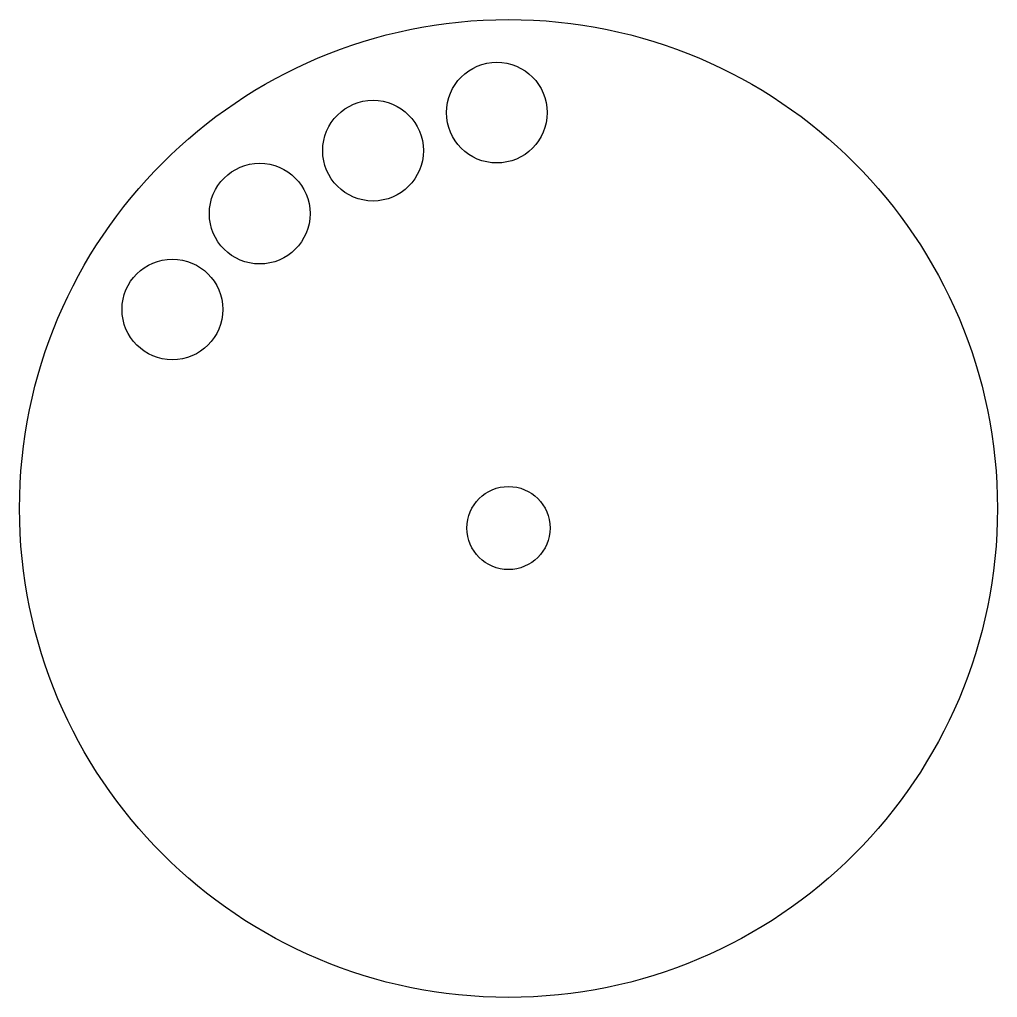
# Model space of a CAD drawing. Header units: millimetres. Extents: x 256 to 356, y 139 to 239.
import ezdxf

# ---------------------------------------------------------------- set-up
doc = ezdxf.new("R2010")
doc.units = ezdxf.units.MM
doc.layers.add('Default', color=7, linetype='Continuous')
doc.layers.add('PEÇAS_FUROS_ATUL', color=7, linetype='Continuous')

# ---------------------------------------------------------------- blocks, each defined once
blk = doc.blocks.new('SE')
at = {"layer": 'PEÇAS_FUROS_ATUL', "color": 7, "linetype": 'Continuous'}
for centre, radius in [((305.54, 189.2), 50), ((304.35, 229.68), 5.15), ((291.69, 225.79), 5.15), ((280.1, 219.35), 5.15), ((271.17, 209.55), 5.15), ((305.54, 187.2), 4.25)]:
    blk.add_circle(centre, radius, dxfattribs=at)

msp = doc.modelspace()

# ---------------------------------------------------------------- block references
at = {"layer": 'Default'}
msp.add_blockref('SE', (0, 0), dxfattribs=at)

doc.saveas('drawing.dxf')
